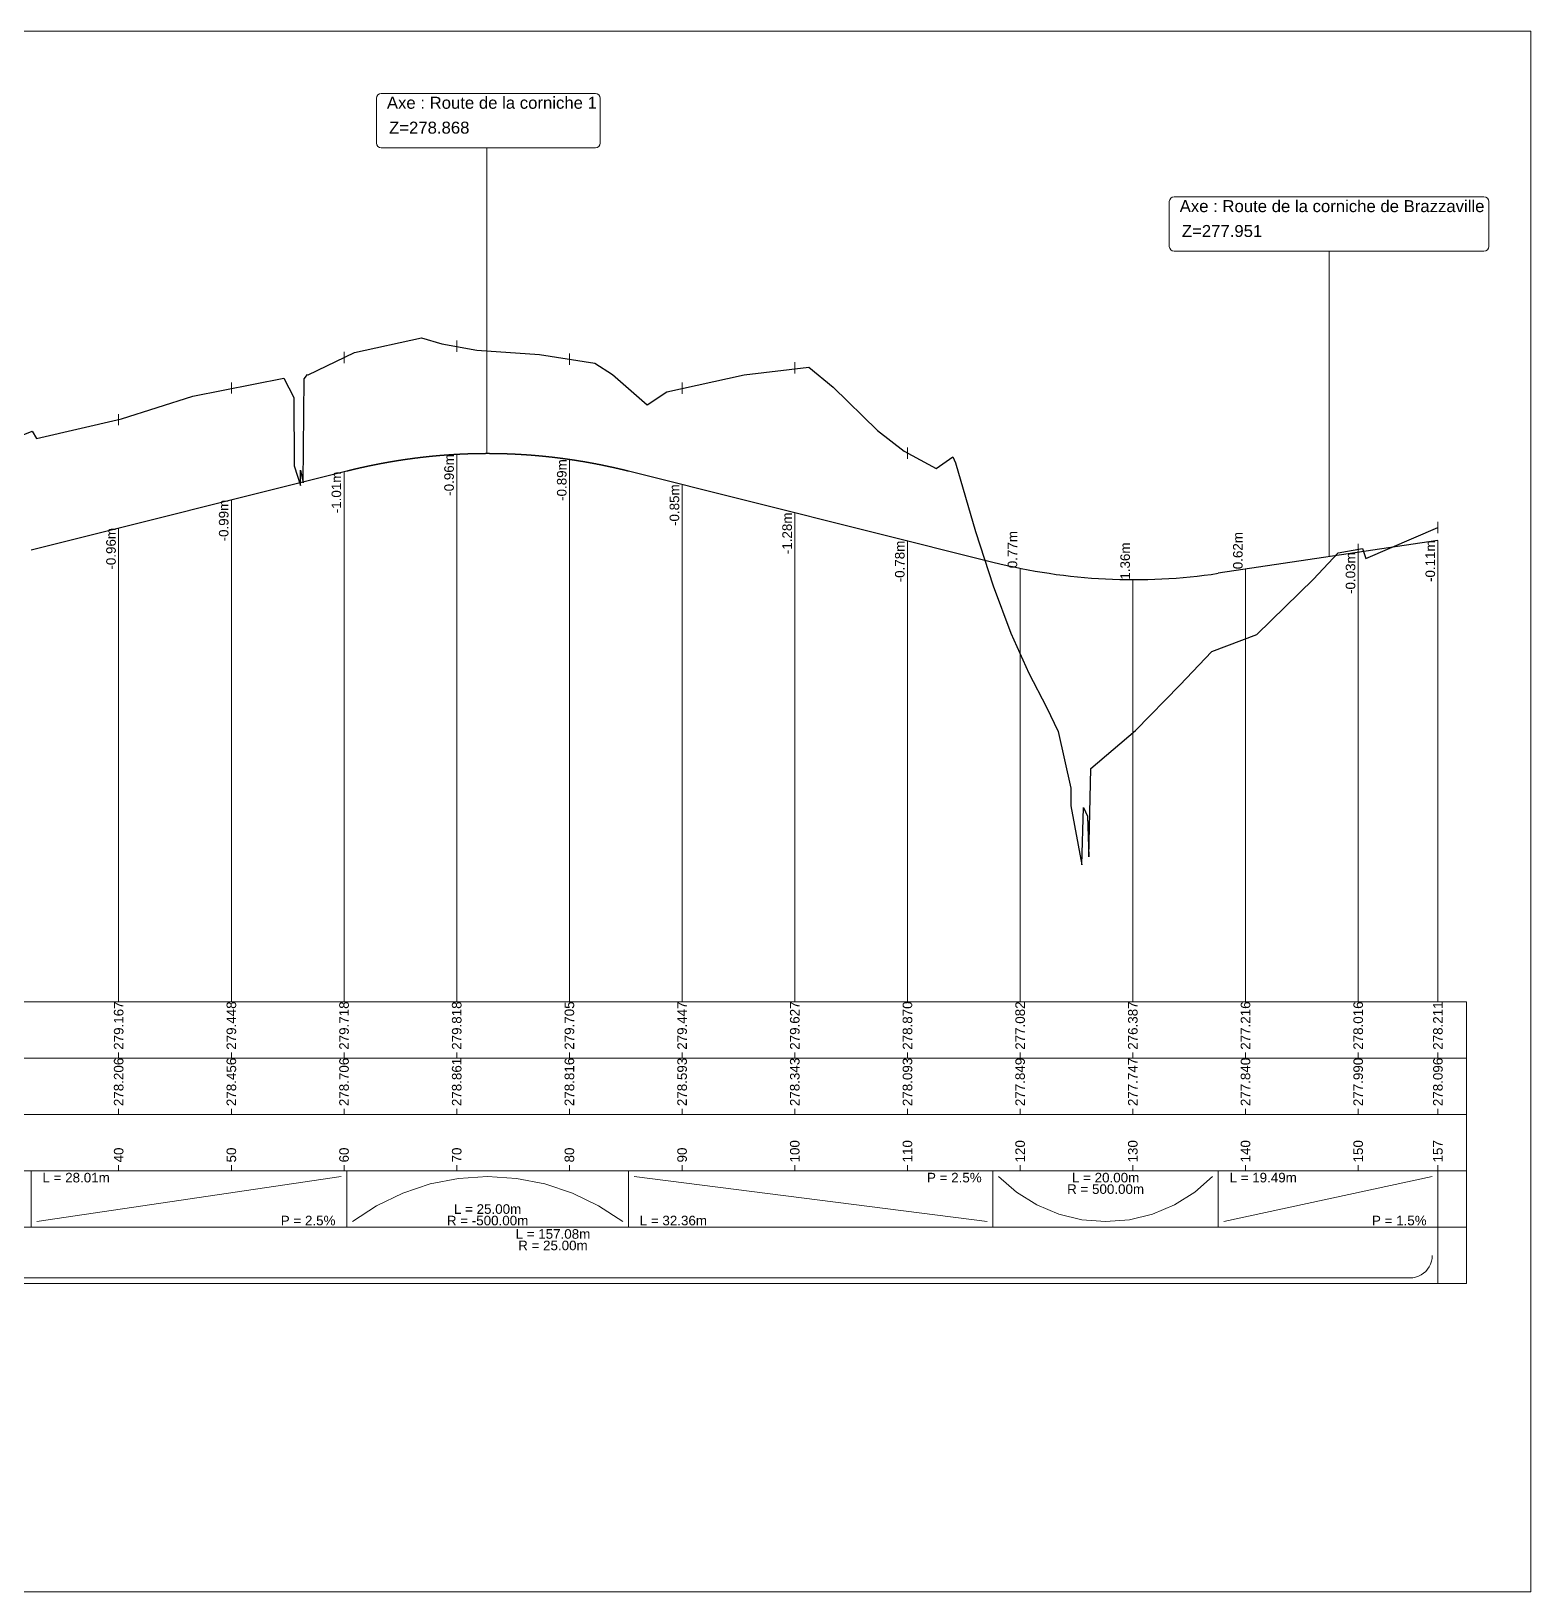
# Model space of a CAD drawing. Extents: x -67 to 3544, y -3197 to 656.
# Drawn here: x 2441.8 to 2574.9, y 16.6 to 155.1 of the extents above; entities that cross this region are included whole.
import ezdxf
from ezdxf.enums import TextEntityAlignment as Align

# ---------------------------------------------------------------- set-up
doc = ezdxf.new("R2010")
doc.units = 0
doc.layers.get('0').update_dxf_attribs({"lineweight": 0})
for name, color, linetype, lineweight in [('Route - Giratoire 1+ - PL - Cotation', 7, 'Continuous', 0), ('Route - Giratoire 1+ - PL - Habillage - Intersection d’axes', 7, 'Continuous', 0), ('Route - Giratoire 1+ - PL - Projet Linéaire', 7, 'Continuous', 0), ('Route - Giratoire 1+ - PL - Terrain', 3, 'Continuous', 0), ('Route - Route de la corniche de Brazzaville - PL - Habillage - Intersection d’axes', 7, 'Continuous', 0)]:
    doc.layers.add(name, color=color, linetype=linetype, lineweight=lineweight)
doc.styles.add('CoteTitre', font='arial.ttf', dxfattribs={"height": 0.0017})
doc.styles.add('CoteTitreA', font='arial.ttf', dxfattribs={"height": 0.0017})
doc.styles.add('CoteVert', font='arial.ttf', dxfattribs={"height": 0.0017})
doc.styles.add('CoteVertA', font='arial.ttf', dxfattribs={"height": 0.0017})
doc.styles.add('CoteVertB', font='arial.ttf', dxfattribs={"height": 0.0017})
doc.styles.add('Etiquette', font='arial.ttf', dxfattribs={"height": 0.5})

msp = doc.modelspace()

# ---------------------------------------------------------------- linework, layer by layer
msp.add_lwpolyline([(2374.87364, 155.0645), (2574.87364, 155.0645), (2574.87364, 16.5645), (2374.87364, 16.5645)], close=True)
at = {"flags": 128}
msp.add_lwpolyline([(2569.15457, 68.91728), (2569.15457, 43.91728)], dxfattribs=at)
at = {"layer": 'Route - Giratoire 1+ - PL - Cotation', "color": 7, "linetype": 'Continuous'}
for p, q in [((2479.55414, 126.60096), (2479.55414, 127.60096)), ((2469.55414, 125.59632), (2469.55414, 126.59632)), ((2489.55414, 125.46684), (2489.55414, 126.46684)), ((2509.55414, 124.68412), (2509.55414, 125.68412)), ((2459.55414, 122.90067), (2459.55414, 123.90067)), ((2499.55414, 122.88776), (2499.55414, 123.88776)), ((2449.55414, 120.08739), (2449.55414, 121.08739)), ((2519.55414, 117.11541), (2519.55414, 118.11541)), ((2479.55414, 68.91728), (2479.55414, 117.52671)), ((2489.55414, 68.91728), (2489.55414, 117.07468)), ((2469.55414, 68.91728), (2469.55414, 115.97931)), ((2499.55414, 68.91728), (2499.55414, 114.84924)), ((2459.55414, 68.91728), (2459.55414, 113.47931)), ((2509.55414, 68.91728), (2509.55414, 112.34924)), ((2449.55414, 68.91728), (2449.55414, 110.97931)), ((2566.63128, 110.52256), (2566.63128, 111.52256)), ((2519.55414, 68.91728), (2519.55414, 109.84924)), ((2559.55414, 68.91728), (2559.55414, 109.57275)), ((2566.63128, 68.91728), (2566.63128, 109.87641)), ((2529.55414, 68.91728), (2529.55414, 107.4074)), ((2549.55414, 68.91728), (2549.55414, 107.31484)), ((2539.55414, 68.91728), (2539.55414, 106.39021)), ((2569.15457, 68.91728), (2380.59271, 68.91728)), ((2569.15457, 63.91728), (2380.59271, 63.91728)), ((2569.15457, 58.91728), (2380.59271, 58.91728)), ((2449.55414, 54.41728), (2449.55414, 53.91728)), ((2459.55414, 54.41728), (2459.55414, 53.91728)), ((2469.55414, 54.41728), (2469.55414, 53.91728)), ((2479.55414, 54.41728), (2479.55414, 53.91728)), ((2489.55414, 54.41728), (2489.55414, 53.91728)), ((2499.55414, 54.41728), (2499.55414, 53.91728)), ((2509.55414, 54.41728), (2509.55414, 53.91728)), ((2519.55414, 54.41728), (2519.55414, 53.91728)), ((2529.55414, 54.41728), (2529.55414, 53.91728)), ((2539.55414, 54.41728), (2539.55414, 53.91728)), ((2549.55414, 54.41728), (2549.55414, 53.91728)), ((2559.55414, 54.41728), (2559.55414, 53.91728)), ((2566.63128, 54.41728), (2566.63128, 43.91728)), ((2569.15457, 53.91728), (2380.59271, 53.91728)), ((2441.79352, 53.91728), (2441.79352, 48.91728)), ((2442.29352, 49.41728), (2469.29401, 53.41728)), ((2469.79401, 53.91728), (2469.79401, 48.91728)), ((2474.76243, 51.94497), (2477.20266, 52.75838)), ((2477.20266, 52.75838), (2479.7271, 53.25187)), ((2479.7271, 53.25187), (2482.29401, 53.41728)), ((2482.29401, 53.41728), (2484.86091, 53.25187)), ((2484.86091, 53.25187), (2487.38536, 52.75838)), ((2487.38536, 52.75838), (2489.82559, 51.94497)), ((2494.79401, 53.91728), (2494.79401, 48.91728)), ((2526.64352, 49.41728), (2495.29401, 53.41728)), ((2527.14352, 53.91728), (2527.14352, 48.91728)), ((2527.64352, 53.41728), (2529.23668, 52.027)), ((2545.04561, 52.027), (2546.63877, 53.41728)), ((2547.13877, 53.91728), (2547.13877, 48.91728)), ((2547.63877, 49.41728), (2566.13128, 53.41728)), ((2472.44678, 50.82509), (2474.76243, 51.94497)), ((2489.82559, 51.94497), (2492.14124, 50.82509)), ((2529.23668, 52.027), (2531.03037, 50.90729)), ((2543.25192, 50.90729), (2545.04561, 52.027)), ((2470.29401, 49.41728), (2472.44678, 50.82509)), ((2492.14124, 50.82509), (2494.29401, 49.41728)), ((2531.03037, 50.90729), (2532.97908, 50.08658)), ((2532.97908, 50.08658), (2535.03338, 49.58567)), ((2539.24891, 49.58567), (2541.30321, 50.08658)), ((2541.30321, 50.08658), (2543.25192, 50.90729)), ((2569.15457, 48.91728), (2380.59271, 48.91728)), ((2535.03338, 49.58567), (2537.14114, 49.41728)), ((2537.14114, 49.41728), (2539.24891, 49.58567)), ((2566.06313, 45.89964), (2565.97904, 45.65191)), ((2566.11417, 46.15622), (2566.06313, 45.89964)), ((2566.13128, 46.41728), (2566.11417, 46.15622)), ((2412.05414, 44.41728), (2564.13128, 44.41728)), ((2564.39233, 44.43439), (2564.13128, 44.41728)), ((2564.64891, 44.48543), (2564.39233, 44.43439)), ((2564.89664, 44.56952), (2564.64891, 44.48543)), ((2565.13128, 44.68523), (2564.89664, 44.56952)), ((2565.3488, 44.83057), (2565.13128, 44.68523)), ((2565.54549, 45.00306), (2565.3488, 44.83057)), ((2565.71798, 45.19976), (2565.54549, 45.00306)), ((2565.86333, 45.41728), (2565.71798, 45.19976)), ((2565.97904, 45.65191), (2565.86333, 45.41728)), ((2569.15457, 43.91728), (2380.59271, 43.91728))]:
    msp.add_line(p, q, dxfattribs=at)
at = {"layer": 'Route - Giratoire 1+ - PL - Cotation', "color": 114, "linetype": 'Continuous'}
for p, q in [((2449.55414, 64.41728), (2449.55414, 63.91728)), ((2459.55414, 64.41728), (2459.55414, 63.91728)), ((2469.55414, 64.41728), (2469.55414, 63.91728)), ((2479.55414, 64.41728), (2479.55414, 63.91728)), ((2489.55414, 64.41728), (2489.55414, 63.91728)), ((2499.55414, 64.41728), (2499.55414, 63.91728)), ((2509.55414, 64.41728), (2509.55414, 63.91728)), ((2519.55414, 64.41728), (2519.55414, 63.91728)), ((2529.55414, 64.41728), (2529.55414, 63.91728)), ((2539.55414, 64.41728), (2539.55414, 63.91728)), ((2549.55414, 64.41728), (2549.55414, 63.91728)), ((2559.55414, 64.41728), (2559.55414, 63.91728)), ((2566.63128, 64.41728), (2566.63128, 63.91728))]:
    msp.add_line(p, q, dxfattribs=at)
at = {"layer": 'Route - Giratoire 1+ - PL - Cotation', "linetype": 'Continuous'}
for p, q in [((2449.55414, 59.41728), (2449.55414, 58.91728)), ((2459.55414, 59.41728), (2459.55414, 58.91728)), ((2469.55414, 59.41728), (2469.55414, 58.91728)), ((2479.55414, 59.41728), (2479.55414, 58.91728)), ((2489.55414, 59.41728), (2489.55414, 58.91728)), ((2499.55414, 59.41728), (2499.55414, 58.91728)), ((2509.55414, 59.41728), (2509.55414, 58.91728)), ((2519.55414, 59.41728), (2519.55414, 58.91728)), ((2529.55414, 59.41728), (2529.55414, 58.91728)), ((2539.55414, 59.41728), (2539.55414, 58.91728)), ((2549.55414, 59.41728), (2549.55414, 58.91728)), ((2559.55414, 59.41728), (2559.55414, 58.91728)), ((2566.63128, 59.41728), (2566.63128, 58.91728))]:
    msp.add_line(p, q, dxfattribs=at)
at = {"layer": 'Route - Giratoire 1+ - PL - Habillage - Intersection d’axes', "linetype": 'Continuous', "lineweight": 0}
for points in [[(2482.22953, 117.60174), (2482.22953, 144.71567)], [(2556.97049, 108.42864), (2556.97049, 135.54254)]]:
    msp.add_lwpolyline(points, dxfattribs=at)
at = {"layer": 'Route - Giratoire 1+ - PL - Projet Linéaire', "color": 1, "linetype": 'Continuous', "lineweight": 30}
msp.add_line((2566.63128, 109.87641), (2547.13877, 106.95254), dxfattribs=at)
at = {"layer": 'Route - Giratoire 1+ - PL - Projet Linéaire', "color": 1, "linetype": 'Continuous', "lineweight": 30, "flags": 128}
msp.add_lwpolyline([(2441.79352, 109.03916), (2469.79401, 116.03928), (2469.81145, 116.04364), (2469.8289, 116.04799), (2469.84635, 116.05234), (2469.86379, 116.05668), (2469.88124, 116.06101), (2469.89868, 116.06534), (2469.91613, 116.06966), (2469.93358, 116.07398), (2469.95102, 116.07828), (2469.96847, 116.08259), (2469.98591, 116.08689), (2470.00336, 116.09118), (2470.02081, 116.09546), (2470.03825, 116.09974), (2470.0557, 116.10402), (2470.07314, 116.10828), (2470.09059, 116.11254), (2470.10803, 116.1168), (2470.12548, 116.12105), (2470.14293, 116.12529), (2470.16037, 116.12953), (2470.17782, 116.13376), (2470.19526, 116.13798), (2470.21271, 116.1422), (2470.23015, 116.14641), (2470.2476, 116.15062), (2470.26504, 116.15482), (2470.28249, 116.15901), (2470.29993, 116.1632), (2470.31738, 116.16738), (2470.33482, 116.17156), (2470.35227, 116.17573), (2470.36972, 116.17989), (2470.38716, 116.18405), (2470.40461, 116.1882), (2470.42205, 116.19234), (2470.4395, 116.19648), (2470.45694, 116.20062), (2470.47439, 116.20474), (2470.49183, 116.20886), (2470.50928, 116.21298), (2470.52672, 116.21709), (2470.54417, 116.22119), (2470.56161, 116.22529), (2470.57906, 116.22938), (2470.5965, 116.23346), (2470.61395, 116.23754), (2470.63139, 116.24161), (2470.64883, 116.24568), (2470.66628, 116.24974), (2470.68372, 116.25379), (2470.70117, 116.25784), (2470.71861, 116.26188), (2470.73606, 116.26592), (2470.7535, 116.26995), (2470.77095, 116.27397), (2470.78839, 116.27799), (2470.80584, 116.282), (2470.82328, 116.286), (2470.84073, 116.29), (2470.85817, 116.29399), (2470.87561, 116.29798), (2470.89306, 116.30196), (2470.9105, 116.30594), (2470.92795, 116.3099), (2470.94539, 116.31387), (2470.96284, 116.31782), (2470.98028, 116.32177), (2470.99772, 116.32572), (2471.01517, 116.32966), (2471.03261, 116.33359), (2471.05006, 116.33751), (2471.0675, 116.34143), (2471.08494, 116.34535), (2471.10239, 116.34925), (2471.11983, 116.35316), (2471.13728, 116.35705), (2471.15472, 116.36094), (2471.17216, 116.36482), (2471.18961, 116.3687), (2471.20705, 116.37257), (2471.2245, 116.37644), (2471.24194, 116.3803), (2471.25938, 116.38415), (2471.27683, 116.388), (2471.29427, 116.39184), (2471.31171, 116.39567), (2471.32916, 116.3995), (2471.3466, 116.40332), (2471.36405, 116.40714), (2471.38149, 116.41095), (2471.39893, 116.41475), (2471.41638, 116.41855), (2471.43382, 116.42234), (2471.45126, 116.42613), (2471.46871, 116.42991), (2471.48615, 116.43368), (2471.50359, 116.43745), (2471.52104, 116.44121), (2471.53848, 116.44496), (2471.55592, 116.44871), (2471.57337, 116.45246), (2471.59081, 116.45619), (2471.60825, 116.45993), (2471.6257, 116.46365), (2471.64314, 116.46737), (2471.66058, 116.47108), (2471.67803, 116.47479), (2471.69547, 116.47849), (2471.71291, 116.48218), (2471.73036, 116.48587), (2471.7478, 116.48955), (2471.76524, 116.49323), (2471.78269, 116.4969), (2471.80013, 116.50056), (2471.81757, 116.50422), (2471.83501, 116.50787), (2471.85246, 116.51152), (2471.8699, 116.51516), (2471.88734, 116.51879), (2471.90479, 116.52242), (2471.92223, 116.52604), (2471.93967, 116.52966), (2471.95711, 116.53326), (2471.97456, 116.53687), (2471.992, 116.54046), (2472.00944, 116.54405), (2472.02688, 116.54764), (2472.04433, 116.55122), (2472.06177, 116.55479), (2472.07921, 116.55836), (2472.09665, 116.56192), (2472.1141, 116.56547), (2472.13154, 116.56902), (2472.14898, 116.57256), (2472.16642, 116.5761), (2472.18387, 116.57963), (2472.20131, 116.58315), (2472.21875, 116.58667), (2472.23619, 116.59018), (2472.25364, 116.59369), (2472.27108, 116.59719), (2472.28852, 116.60068), (2472.30596, 116.60417), (2472.32341, 116.60765), (2472.34085, 116.61112), (2472.35829, 116.61459), (2472.37573, 116.61806), (2472.39317, 116.62151), (2472.41062, 116.62496), (2472.42806, 116.62841), (2472.4455, 116.63185), (2472.46294, 116.63528), (2472.48038, 116.63871), (2472.49783, 116.64213), (2472.51527, 116.64554), (2472.53271, 116.64895), (2472.55015, 116.65235), (2472.56759, 116.65575), (2472.58504, 116.65914), (2472.60248, 116.66252), (2472.61992, 116.6659), (2472.63736, 116.66927), (2472.6548, 116.67264), (2472.67225, 116.67599), (2472.68969, 116.67935), (2472.70713, 116.6827), (2472.72457, 116.68604), (2472.74201, 116.68937), (2472.75945, 116.6927), (2472.7769, 116.69602), (2472.79434, 116.69934), (2472.81178, 116.70265), (2472.82922, 116.70596), (2472.84666, 116.70925), (2472.8641, 116.71255), (2472.88154, 116.71583), (2472.89899, 116.71911), (2472.91643, 116.72239), (2472.93387, 116.72566), (2472.95131, 116.72892), (2472.96875, 116.73217), (2472.98619, 116.73542), (2473.00363, 116.73867), (2473.02108, 116.7419), (2473.03852, 116.74514), (2473.05596, 116.74836), (2473.0734, 116.75158), (2473.09084, 116.75479), (2473.10828, 116.758), (2473.12572, 116.7612), (2473.14316, 116.7644), (2473.1606, 116.76759), (2473.17805, 116.77077), (2473.19549, 116.77395), (2473.21293, 116.77712), (2473.23037, 116.78028), (2473.24781, 116.78344), (2473.26525, 116.78659), (2473.28269, 116.78974), (2473.30013, 116.79288), (2473.31757, 116.79601), (2473.33501, 116.79914), (2473.35246, 116.80226), (2473.3699, 116.80538), (2473.38734, 116.80849), (2473.40478, 116.81159), (2473.42222, 116.81469), (2473.43966, 116.81778), (2473.4571, 116.82087), (2473.47454, 116.82395), (2473.49198, 116.82702), (2473.50942, 116.83009), (2473.52686, 116.83315), (2473.5443, 116.8362), (2473.56174, 116.83925), (2473.57919, 116.8423), (2473.59663, 116.84533), (2473.61407, 116.84836), (2473.63151, 116.85139), (2473.64895, 116.85441), (2473.66639, 116.85742), (2473.68383, 116.86043), (2473.70127, 116.86343), (2473.71871, 116.86642), (2473.73615, 116.86941), (2473.75359, 116.87239), (2473.77103, 116.87537), (2473.78847, 116.87834), (2473.80591, 116.8813), (2473.82335, 116.88426), (2473.84079, 116.88721), (2473.85823, 116.89016), (2473.87567, 116.89309), (2473.89311, 116.89603), (2473.91055, 116.89896), (2473.92799, 116.90188), (2473.94543, 116.90479), (2473.96287, 116.9077), (2473.98031, 116.9106), (2473.99775, 116.9135), (2474.01519, 116.91639), (2474.03263, 116.91928), (2474.05007, 116.92215), (2474.06751, 116.92503), (2474.08495, 116.92789), (2474.10239, 116.93075), (2474.11983, 116.93361), (2474.13727, 116.93645), (2474.15471, 116.9393), (2474.17215, 116.94213), (2474.18959, 116.94496), (2474.20703, 116.94779), (2474.22447, 116.9506), (2474.24191, 116.95342), (2474.25935, 116.95622), (2474.27679, 116.95902), (2474.29423, 116.96181), (2474.31167, 116.9646), (2474.32911, 116.96738), (2474.34655, 116.97016), (2474.36399, 116.97293), (2474.38143, 116.97569), (2474.39887, 116.97845), (2474.41631, 116.9812), (2474.43375, 116.98394), (2474.45119, 116.98668), (2474.46863, 116.98941), (2474.48607, 116.99214), (2474.50351, 116.99486), (2474.52095, 116.99757), (2474.53839, 117.00028), (2474.55583, 117.00298), (2474.57327, 117.00568), (2474.5907, 117.00837), (2474.60814, 117.01105), (2474.62558, 117.01373), (2474.64302, 117.0164), (2474.66046, 117.01907), (2474.6779, 117.02173), (2474.69534, 117.02438), (2474.71278, 117.02703), (2474.73022, 117.02967), (2474.74766, 117.0323), (2474.7651, 117.03493), (2474.78254, 117.03756), (2474.79998, 117.04017), (2474.81742, 117.04278), (2474.83485, 117.04539), (2474.85229, 117.04799), (2474.86973, 117.05058), (2474.88717, 117.05317), (2474.90461, 117.05575), (2474.92205, 117.05832), (2474.93949, 117.06089), (2474.95693, 117.06345), (2474.97437, 117.06601), (2474.99181, 117.06856), (2475.00925, 117.0711), (2475.02668, 117.07364), (2475.04412, 117.07617), (2475.06156, 117.0787), (2475.079, 117.08121), (2475.09644, 117.08373), (2475.11388, 117.08624), (2475.13132, 117.08874), (2475.14876, 117.09123), (2475.1662, 117.09372), (2475.18363, 117.0962), (2475.20107, 117.09868), (2475.21851, 117.10115), (2475.23595, 117.10362), (2475.25339, 117.10608), (2475.27083, 117.10853), (2475.28827, 117.11097), (2475.30571, 117.11341), (2475.32314, 117.11585), (2475.34058, 117.11828), (2475.35802, 117.1207), (2475.37546, 117.12312), (2475.3929, 117.12552), (2475.41034, 117.12793), (2475.42778, 117.13033), (2475.44521, 117.13272), (2475.46265, 117.1351), (2475.48009, 117.13748), (2475.49753, 117.13986), (2475.51497, 117.14222), (2475.53241, 117.14459), (2475.54985, 117.14694), (2475.56728, 117.14929), (2475.58472, 117.15163), (2475.60216, 117.15397), (2475.6196, 117.1563), (2475.63704, 117.15863), (2475.65448, 117.16094), (2475.67191, 117.16326), (2475.68935, 117.16556), (2475.70679, 117.16786), (2475.72423, 117.17016), (2475.74167, 117.17245), (2475.75911, 117.17473), (2475.77654, 117.17701), (2475.79398, 117.17928), (2475.81142, 117.18154), (2475.82886, 117.1838), (2475.8463, 117.18605), (2475.86374, 117.18829), (2475.88117, 117.19053), (2475.89861, 117.19277), (2475.91605, 117.19499), (2475.93349, 117.19722), (2475.95093, 117.19943), (2475.96836, 117.20164), (2475.9858, 117.20384), (2476.00324, 117.20604), (2476.02068, 117.20823), (2476.03812, 117.21042), (2476.05555, 117.21259), (2476.07299, 117.21477), (2476.09043, 117.21693), (2476.10787, 117.2191), (2476.12531, 117.22125), (2476.14274, 117.2234), (2476.16018, 117.22554), (2476.17762, 117.22768), (2476.19506, 117.22981), (2476.2125, 117.23193), (2476.22993, 117.23405), (2476.24737, 117.23616), (2476.26481, 117.23827), (2476.28225, 117.24036), (2476.29968, 117.24246), (2476.31712, 117.24455), (2476.33456, 117.24663), (2476.352, 117.2487), (2476.36944, 117.25077), (2476.38687, 117.25284), (2476.40431, 117.25489), (2476.42175, 117.25694), (2476.43919, 117.25899), (2476.45662, 117.26103), (2476.47406, 117.26306), (2476.4915, 117.26509), (2476.50894, 117.26711), (2476.52637, 117.26912), (2476.54381, 117.27113), (2476.56125, 117.27313), (2476.57869, 117.27513), (2476.59613, 117.27712), (2476.61356, 117.2791), (2476.631, 117.28108), (2476.64844, 117.28305), (2476.66588, 117.28502), (2476.68331, 117.28698), (2476.70075, 117.28893), (2476.71819, 117.29088), (2476.73563, 117.29282), (2476.75306, 117.29476), (2476.7705, 117.29669), (2476.78794, 117.29861), (2476.80537, 117.30053), (2476.82281, 117.30244), (2476.84025, 117.30434), (2476.85769, 117.30624), (2476.87512, 117.30813), (2476.89256, 117.31002), (2476.91, 117.3119), (2476.92744, 117.31378), (2476.94487, 117.31565), (2476.96231, 117.31751), (2476.97975, 117.31936), (2476.99719, 117.32122), (2477.01462, 117.32306), (2477.03206, 117.3249), (2477.0495, 117.32673), (2477.06693, 117.32855), (2477.08437, 117.33037), (2477.10181, 117.33219), (2477.11925, 117.334), (2477.13668, 117.3358), (2477.15412, 117.33759), (2477.17156, 117.33938), (2477.18899, 117.34117), (2477.20643, 117.34294), (2477.22387, 117.34471), (2477.24131, 117.34648), (2477.25874, 117.34824), (2477.27618, 117.34999), (2477.29362, 117.35174), (2477.31105, 117.35348), (2477.32849, 117.35521), (2477.34593, 117.35694), (2477.36336, 117.35867), (2477.3808, 117.36038), (2477.39824, 117.36209), (2477.41568, 117.3638), (2477.43311, 117.36549), (2477.45055, 117.36719), (2477.46799, 117.36887), (2477.48542, 117.37055), (2477.50286, 117.37223), (2477.5203, 117.3739), (2477.53773, 117.37556), (2477.55517, 117.37721), (2477.57261, 117.37886), (2477.59004, 117.38051), (2477.60748, 117.38214), (2477.62492, 117.38377), (2477.64235, 117.3854), (2477.65979, 117.38702), (2477.67723, 117.38863), (2477.69466, 117.39024), (2477.7121, 117.39184), (2477.72954, 117.39343), (2477.74698, 117.39502), (2477.76441, 117.39661), (2477.78185, 117.39818), (2477.79929, 117.39975), (2477.81672, 117.40132), (2477.83416, 117.40288), (2477.8516, 117.40443), (2477.86903, 117.40597), (2477.88647, 117.40751), (2477.90391, 117.40905), (2477.92134, 117.41058), (2477.93878, 117.4121), (2477.95622, 117.41361), (2477.97365, 117.41512), (2477.99109, 117.41663), (2478.00852, 117.41812), (2478.02596, 117.41962), (2478.0434, 117.4211), (2478.06083, 117.42258), (2478.07827, 117.42405), (2478.09571, 117.42552), (2478.11314, 117.42698), (2478.13058, 117.42844), (2478.14802, 117.42989), (2478.16545, 117.43133), (2478.18289, 117.43276), (2478.20033, 117.4342), (2478.21776, 117.43562), (2478.2352, 117.43704), (2478.25264, 117.43845), (2478.27007, 117.43986), (2478.28751, 117.44126), (2478.30494, 117.44265), (2478.32238, 117.44404), (2478.33982, 117.44542), (2478.35725, 117.4468), (2478.37469, 117.44817), (2478.39213, 117.44953), (2478.40956, 117.45089), (2478.427, 117.45224), (2478.44444, 117.45359), (2478.46187, 117.45493), (2478.47931, 117.45626), (2478.49674, 117.45759), (2478.51418, 117.45891), (2478.53162, 117.46022), (2478.54905, 117.46153), (2478.56649, 117.46283), (2478.58393, 117.46413), (2478.60136, 117.46542), (2478.6188, 117.46671), (2478.63623, 117.46798), (2478.65367, 117.46926), (2478.67111, 117.47052), (2478.68854, 117.47178), (2478.70598, 117.47304), (2478.72342, 117.47429), (2478.74085, 117.47553), (2478.75829, 117.47676), (2478.77572, 117.47799), (2478.79316, 117.47922), (2478.8106, 117.48044), (2478.82803, 117.48165), (2478.84547, 117.48285), (2478.8629, 117.48405), (2478.88034, 117.48525), (2478.89778, 117.48643), (2478.91521, 117.48762), (2478.93265, 117.48879), (2478.95009, 117.48996), (2478.96752, 117.49112), (2478.98496, 117.49228), (2479.00239, 117.49343), (2479.01983, 117.49458), (2479.03727, 117.49571), (2479.0547, 117.49685), (2479.07214, 117.49797), (2479.08957, 117.49909), (2479.10701, 117.50021), (2479.12445, 117.50132), (2479.14188, 117.50242), (2479.15932, 117.50352), (2479.17675, 117.50461), (2479.19419, 117.50569), (2479.21163, 117.50677), (2479.22906, 117.50784), (2479.2465, 117.5089), (2479.26393, 117.50996), (2479.28137, 117.51102), (2479.29881, 117.51207), (2479.31624, 117.51311), (2479.33368, 117.51414), (2479.35111, 117.51517), (2479.36855, 117.5162), (2479.38598, 117.51721), (2479.40342, 117.51822), (2479.42086, 117.51923), (2479.43829, 117.52023), (2479.45573, 117.52122), (2479.47316, 117.52221), (2479.4906, 117.52319), (2479.50804, 117.52416), (2479.52547, 117.52513), (2479.54291, 117.52609), (2479.56034, 117.52705), (2479.57778, 117.528), (2479.59521, 117.52894), (2479.61265, 117.52988), (2479.63009, 117.53081), (2479.64752, 117.53174), (2479.66496, 117.53266), (2479.68239, 117.53357), (2479.69983, 117.53448), (2479.71726, 117.53538), (2479.7347, 117.53628), (2479.75214, 117.53717), (2479.76957, 117.53805), (2479.78701, 117.53893), (2479.80444, 117.5398), (2479.82188, 117.54066), (2479.83931, 117.54152), (2479.85675, 117.54238), (2479.87419, 117.54322), (2479.89162, 117.54406), (2479.90906, 117.5449), (2479.92649, 117.54573), (2479.94393, 117.54655), (2479.96136, 117.54737), (2479.9788, 117.54818), (2479.99624, 117.54898), (2480.01367, 117.54978), (2480.03111, 117.55057), (2480.04854, 117.55136), (2480.06598, 117.55214), (2480.08341, 117.55291), (2480.10085, 117.55368), (2480.11829, 117.55444), (2480.13572, 117.5552), (2480.15316, 117.55595), (2480.17059, 117.55669), (2480.18803, 117.55743), (2480.20546, 117.55816), (2480.2229, 117.55888), (2480.24033, 117.5596), (2480.25777, 117.56031), (2480.27521, 117.56102), (2480.29264, 117.56172), (2480.31008, 117.56242), (2480.32751, 117.56311), (2480.34495, 117.56379), (2480.36238, 117.56447), (2480.37982, 117.56514), (2480.39725, 117.5658), (2480.41469, 117.56646), (2480.43213, 117.56711), (2480.44956, 117.56776), (2480.467, 117.5684), (2480.48443, 117.56903), (2480.50187, 117.56966), (2480.5193, 117.57028), (2480.53674, 117.5709), (2480.55417, 117.57151), (2480.57161, 117.57211), (2480.58905, 117.57271), (2480.60648, 117.5733), (2480.62392, 117.57389), (2480.64135, 117.57447), (2480.65879, 117.57504), (2480.67622, 117.57561), (2480.69366, 117.57617), (2480.71109, 117.57672), (2480.72853, 117.57727), (2480.74596, 117.57781), (2480.7634, 117.57835), (2480.78084, 117.57888), (2480.79827, 117.57941), (2480.81571, 117.57992), (2480.83314, 117.58044), (2480.85058, 117.58094), (2480.86801, 117.58144), (2480.88545, 117.58194), (2480.90288, 117.58243), (2480.92032, 117.58291), (2480.93775, 117.58338), (2480.95519, 117.58385), (2480.97263, 117.58432), (2480.99006, 117.58478), (2481.0075, 117.58523), (2481.02493, 117.58567), (2481.04237, 117.58611), (2481.0598, 117.58654), (2481.07724, 117.58697), (2481.09467, 117.58739), (2481.11211, 117.58781), (2481.12954, 117.58822), (2481.14698, 117.58862), (2481.16441, 117.58902), (2481.18185, 117.58941), (2481.19929, 117.58979), (2481.21672, 117.59017), (2481.23416, 117.59055), (2481.25159, 117.59091), (2481.26903, 117.59127), (2481.28646, 117.59163), (2481.3039, 117.59197), (2481.32133, 117.59232), (2481.33877, 117.59265), (2481.3562, 117.59298), (2481.37364, 117.59331), (2481.39107, 117.59362), (2481.40851, 117.59394), (2481.42594, 117.59424), (2481.44338, 117.59454), (2481.46082, 117.59484), (2481.47825, 117.59512), (2481.49569, 117.5954), (2481.51312, 117.59568), (2481.53056, 117.59595), (2481.54799, 117.59621), (2481.56543, 117.59647), (2481.58286, 117.59672), (2481.6003, 117.59697), (2481.61773, 117.5972), (2481.63517, 117.59744), (2481.6526, 117.59766), (2481.67004, 117.59788), (2481.68747, 117.5981), (2481.70491, 117.59831), (2481.72235, 117.59851), (2481.73978, 117.59871), (2481.75722, 117.5989), (2481.77465, 117.59908), (2481.79209, 117.59926), (2481.80952, 117.59943), (2481.82696, 117.5996), (2481.84439, 117.59976), (2481.86183, 117.59991), (2481.87926, 117.60006), (2481.8967, 117.6002), (2481.91413, 117.60033), (2481.93157, 117.60046), (2481.949, 117.60059), (2481.96644, 117.6007), (2481.98387, 117.60082), (2482.00131, 117.60092), (2482.01875, 117.60102), (2482.03618, 117.60111), (2482.05362, 117.6012), (2482.07105, 117.60128), (2482.08849, 117.60136), (2482.10592, 117.60142), (2482.12336, 117.60149), (2482.14079, 117.60154), (2482.15823, 117.60159), (2482.17566, 117.60164), (2482.1931, 117.60168), (2482.21053, 117.60171), (2482.22797, 117.60173), (2482.2454, 117.60175), (2482.26284, 117.60177), (2482.28027, 117.60178), (2482.29771, 117.60178), (2482.31515, 117.60177), (2482.33258, 117.60176), (2482.35002, 117.60175), (2482.36745, 117.60172), (2482.38489, 117.6017), (2482.40232, 117.60166), (2482.41976, 117.60162), (2482.43719, 117.60157), (2482.45463, 117.60152), (2482.47206, 117.60146), (2482.4895, 117.6014), (2482.50693, 117.60132), (2482.52437, 117.60125), (2482.5418, 117.60116), (2482.55924, 117.60107), (2482.57667, 117.60098), (2482.59411, 117.60088), (2482.61154, 117.60077), (2482.62898, 117.60066), (2482.64642, 117.60054), (2482.66385, 117.60041), (2482.68129, 117.60028), (2482.69872, 117.60014), (2482.71616, 117.6), (2482.73359, 117.59985), (2482.75103, 117.59969), (2482.76846, 117.59953), (2482.7859, 117.59936), (2482.80333, 117.59918), (2482.82077, 117.599), (2482.8382, 117.59882), (2482.85564, 117.59862), (2482.87307, 117.59842), (2482.89051, 117.59822), (2482.90795, 117.59801), (2482.92538, 117.59779), (2482.94282, 117.59757), (2482.96025, 117.59734), (2482.97769, 117.5971), (2482.99512, 117.59686), (2483.01256, 117.59661), (2483.02999, 117.59636), (2483.04743, 117.5961), (2483.06486, 117.59584), (2483.0823, 117.59556), (2483.09973, 117.59529), (2483.11717, 117.595), (2483.1346, 117.59471), (2483.15204, 117.59442), (2483.16947, 117.59411), (2483.18691, 117.59381), (2483.20435, 117.59349), (2483.22178, 117.59317), (2483.23922, 117.59284), (2483.25665, 117.59251), (2483.27409, 117.59217), (2483.29152, 117.59183), (2483.30896, 117.59148), (2483.32639, 117.59112), (2483.34383, 117.59076), (2483.36126, 117.59039), (2483.3787, 117.59001), (2483.39613, 117.58963), (2483.41357, 117.58924), (2483.43101, 117.58885), (2483.44844, 117.58845), (2483.46588, 117.58805), (2483.48331, 117.58763), (2483.50075, 117.58722), (2483.51818, 117.58679), (2483.53562, 117.58636), (2483.55305, 117.58593), (2483.57049, 117.58548), (2483.58792, 117.58504), (2483.60536, 117.58458), (2483.62279, 117.58412), (2483.64023, 117.58366), (2483.65767, 117.58318), (2483.6751, 117.5827), (2483.69254, 117.58222), (2483.70997, 117.58173), (2483.72741, 117.58123), (2483.74484, 117.58073), (2483.76228, 117.58022), (2483.77971, 117.57971), (2483.79715, 117.57918), (2483.81458, 117.57866), (2483.83202, 117.57812), (2483.84946, 117.57758), (2483.86689, 117.57704), (2483.88433, 117.57649), (2483.90176, 117.57593), (2483.9192, 117.57537), (2483.93663, 117.5748), (2483.95407, 117.57422), (2483.9715, 117.57364), (2483.98894, 117.57305), (2484.00637, 117.57246), (2484.02381, 117.57186), (2484.04125, 117.57125), (2484.05868, 117.57064), (2484.07612, 117.57002), (2484.09355, 117.56939), (2484.11099, 117.56876), (2484.12842, 117.56813), (2484.14586, 117.56748), (2484.16329, 117.56684), (2484.18073, 117.56618), (2484.19817, 117.56552), (2484.2156, 117.56485), (2484.23304, 117.56418), (2484.25047, 117.5635), (2484.26791, 117.56282), (2484.28534, 117.56212), (2484.30278, 117.56143), (2484.32021, 117.56072), (2484.33765, 117.56001), (2484.35509, 117.5593), (2484.37252, 117.55858), (2484.38996, 117.55785), (2484.40739, 117.55711), (2484.42483, 117.55637), (2484.44226, 117.55563), (2484.4597, 117.55488), (2484.47713, 117.55412), (2484.49457, 117.55335), (2484.51201, 117.55258), (2484.52944, 117.55181), (2484.54688, 117.55102), (2484.56431, 117.55023), (2484.58175, 117.54944), (2484.59918, 117.54864), (2484.61662, 117.54783), (2484.63406, 117.54702), (2484.65149, 117.5462), (2484.66893, 117.54537), (2484.68636, 117.54454), (2484.7038, 117.54371), (2484.72123, 117.54286), (2484.73867, 117.54201), (2484.7561, 117.54116), (2484.77354, 117.5403), (2484.79098, 117.53943), (2484.80841, 117.53856), (2484.82585, 117.53768), (2484.84328, 117.53679), (2484.86072, 117.5359), (2484.87815, 117.535), (2484.89559, 117.5341), (2484.91303, 117.53318), (2484.93046, 117.53227), (2484.9479, 117.53135), (2484.96533, 117.53042), (2484.98277, 117.52948), (2485.00021, 117.52854), (2485.01764, 117.5276), (2485.03508, 117.52664), (2485.05251, 117.52568), (2485.06995, 117.52472), (2485.08738, 117.52375), (2485.10482, 117.52277), (2485.12226, 117.52179), (2485.13969, 117.5208), (2485.15713, 117.5198), (2485.17456, 117.5188), (2485.192, 117.5178), (2485.20944, 117.51678), (2485.22687, 117.51576), (2485.24431, 117.51474), (2485.26174, 117.5137), (2485.27918, 117.51267), (2485.29661, 117.51162), (2485.31405, 117.51057), (2485.33149, 117.50952), (2485.34892, 117.50845), (2485.36636, 117.50739), (2485.38379, 117.50631), (2485.40123, 117.50523), (2485.41867, 117.50414), (2485.4361, 117.50305), (2485.45354, 117.50195), (2485.47097, 117.50085), (2485.48841, 117.49974), (2485.50585, 117.49862), (2485.52328, 117.4975), (2485.54072, 117.49637), (2485.55815, 117.49523), (2485.57559, 117.49409), (2485.59303, 117.49294), (2485.61046, 117.49179), (2485.6279, 117.49063), (2485.64533, 117.48946), (2485.66277, 117.48829), (2485.68021, 117.48711), (2485.69764, 117.48593), (2485.71508, 117.48474), (2485.73252, 117.48354), (2485.74995, 117.48234), (2485.76739, 117.48113), (2485.78482, 117.47992), (2485.80226, 117.4787), (2485.8197, 117.47747), (2485.83713, 117.47624), (2485.85457, 117.475), (2485.872, 117.47376), (2485.88944, 117.47251), (2485.90688, 117.47125), (2485.92431, 117.46999), (2485.94175, 117.46872), (2485.95919, 117.46744), (2485.97662, 117.46616), (2485.99406, 117.46487), (2486.01149, 117.46358), (2486.02893, 117.46228), (2486.04637, 117.46098), (2486.0638, 117.45966), (2486.08124, 117.45835), (2486.09868, 117.45702), (2486.11611, 117.45569), (2486.13355, 117.45436), (2486.15098, 117.45302), (2486.16842, 117.45167), (2486.18586, 117.45031), (2486.20329, 117.44895), (2486.22073, 117.44759), (2486.23817, 117.44621), (2486.2556, 117.44484), (2486.27304, 117.44345), (2486.29048, 117.44206), (2486.30791, 117.44066), (2486.32535, 117.43926), (2486.34278, 117.43785), (2486.36022, 117.43644), (2486.37766, 117.43502), (2486.39509, 117.43359), (2486.41253, 117.43216), (2486.42997, 117.43072), (2486.4474, 117.42927), (2486.46484, 117.42782), (2486.48228, 117.42636), (2486.49971, 117.4249), (2486.51715, 117.42343), (2486.53459, 117.42195), (2486.55202, 117.42047), (2486.56946, 117.41898), (2486.5869, 117.41749), (2486.60433, 117.41599), (2486.62177, 117.41448), (2486.63921, 117.41297), (2486.65664, 117.41145), (2486.67408, 117.40993), (2486.69151, 117.4084), (2486.70895, 117.40686), (2486.72639, 117.40532), (2486.74382, 117.40377), (2486.76126, 117.40221), (2486.7787, 117.40065), (2486.79613, 117.39909), (2486.81357, 117.39751), (2486.83101, 117.39593), (2486.84845, 117.39435), (2486.86588, 117.39276), (2486.88332, 117.39116), (2486.90076, 117.38956), (2486.91819, 117.38795), (2486.93563, 117.38633), (2486.95307, 117.38471), (2486.9705, 117.38308), (2486.98794, 117.38145), (2487.00538, 117.37981), (2487.02281, 117.37816), (2487.04025, 117.37651), (2487.05769, 117.37485), (2487.07512, 117.37319), (2487.09256, 117.37152), (2487.11, 117.36984), (2487.12743, 117.36816), (2487.14487, 117.36647), (2487.16231, 117.36477), (2487.17975, 117.36307), (2487.19718, 117.36137), (2487.21462, 117.35965), (2487.23206, 117.35794), (2487.24949, 117.35621), (2487.26693, 117.35448), (2487.28437, 117.35274), (2487.3018, 117.351), (2487.31924, 117.34925), (2487.33668, 117.34749), (2487.35412, 117.34573), (2487.37155, 117.34396), (2487.38899, 117.34219), (2487.40643, 117.34041), (2487.42386, 117.33862), (2487.4413, 117.33683), (2487.45874, 117.33503), (2487.47617, 117.33323), (2487.49361, 117.33142), (2487.51105, 117.3296), (2487.52849, 117.32778), (2487.54592, 117.32595), (2487.56336, 117.32412), (2487.5808, 117.32228), (2487.59824, 117.32043), (2487.61567, 117.31858), (2487.63311, 117.31672), (2487.65055, 117.31485), (2487.66798, 117.31298), (2487.68542, 117.3111), (2487.70286, 117.30922), (2487.7203, 117.30733), (2487.73773, 117.30544), (2487.75517, 117.30354), (2487.77261, 117.30163), (2487.79005, 117.29971), (2487.80748, 117.29779), (2487.82492, 117.29587), (2487.84236, 117.29394), (2487.8598, 117.292), (2487.87723, 117.29005), (2487.89467, 117.2881), (2487.91211, 117.28615), (2487.92955, 117.28419), (2487.94698, 117.28222), (2487.96442, 117.28024), (2487.98186, 117.27826), (2487.9993, 117.27628), (2488.01673, 117.27428), (2488.03417, 117.27228), (2488.05161, 117.27028), (2488.06905, 117.26827), (2488.08648, 117.26625), (2488.10392, 117.26423), (2488.12136, 117.2622), (2488.1388, 117.26016), (2488.15623, 117.25812), (2488.17367, 117.25607), (2488.19111, 117.25402), (2488.20855, 117.25196), (2488.22598, 117.24989), (2488.24342, 117.24782), (2488.26086, 117.24574), (2488.2783, 117.24366), (2488.29574, 117.24157), (2488.31317, 117.23948), (2488.33061, 117.23737), (2488.34805, 117.23526), (2488.36549, 117.23315), (2488.38293, 117.23103), (2488.40036, 117.2289), (2488.4178, 117.22677), (2488.43524, 117.22463), (2488.45268, 117.22249), (2488.47011, 117.22033), (2488.48755, 117.21818), (2488.50499, 117.21601), (2488.52243, 117.21385), (2488.53987, 117.21167), (2488.5573, 117.20949), (2488.57474, 117.2073), (2488.59218, 117.20511), (2488.60962, 117.20291), (2488.62706, 117.2007), (2488.64449, 117.19849), (2488.66193, 117.19627), (2488.67937, 117.19405), (2488.69681, 117.19182), (2488.71425, 117.18958), (2488.73169, 117.18734), (2488.74912, 117.18509), (2488.76656, 117.18284), (2488.784, 117.18058), (2488.80144, 117.17831), (2488.81888, 117.17604), (2488.83631, 117.17376), (2488.85375, 117.17148), (2488.87119, 117.16918), (2488.88863, 117.16689), (2488.90607, 117.16458), (2488.92351, 117.16228), (2488.94094, 117.15996), (2488.95838, 117.15764), (2488.97582, 117.15531), (2488.99326, 117.15298), (2489.0107, 117.15064), (2489.02814, 117.14829), (2489.04558, 117.14594), (2489.06301, 117.14358), (2489.08045, 117.14122), (2489.09789, 117.13885), (2489.11533, 117.13647), (2489.13277, 117.13409), (2489.15021, 117.1317), (2489.16764, 117.12931), (2489.18508, 117.12691), (2489.20252, 117.1245), (2489.21996, 117.12209), (2489.2374, 117.11967), (2489.25484, 117.11725), (2489.27228, 117.11482), (2489.28972, 117.11238), (2489.30715, 117.10994), (2489.32459, 117.10749), (2489.34203, 117.10503), (2489.35947, 117.10257), (2489.37691, 117.1001), (2489.39435, 117.09763), (2489.41179, 117.09515), (2489.42923, 117.09266), (2489.44666, 117.09017), (2489.4641, 117.08768), (2489.48154, 117.08517), (2489.49898, 117.08266), (2489.51642, 117.08014), (2489.53386, 117.07762), (2489.5513, 117.07509), (2489.56874, 117.07256), (2489.58618, 117.07002), (2489.60361, 117.06747), (2489.62105, 117.06492), (2489.63849, 117.06236), (2489.65593, 117.0598), (2489.67337, 117.05723), (2489.69081, 117.05465), (2489.70825, 117.05207), (2489.72569, 117.04948), (2489.74313, 117.04688), (2489.76057, 117.04428), (2489.77801, 117.04168), (2489.79545, 117.03906), (2489.81288, 117.03644), (2489.83032, 117.03382), (2489.84776, 117.03119), (2489.8652, 117.02855), (2489.88264, 117.0259), (2489.90008, 117.02325), (2489.91752, 117.0206), (2489.93496, 117.01794), (2489.9524, 117.01527), (2489.96984, 117.01259), (2489.98728, 117.00991), (2490.00472, 117.00723), (2490.02216, 117.00453), (2490.0396, 117.00184), (2490.05704, 116.99913), (2490.07447, 116.99642), (2490.09191, 116.9937), (2490.10935, 116.99098), (2490.12679, 116.98825), (2490.14423, 116.98552), (2490.16167, 116.98278), (2490.17911, 116.98003), (2490.19655, 116.97728), (2490.21399, 116.97452), (2490.23143, 116.97175), (2490.24887, 116.96898), (2490.26631, 116.9662), (2490.28375, 116.96342), (2490.30119, 116.96063), (2490.31863, 116.95783), (2490.33607, 116.95503), (2490.35351, 116.95222), (2490.37095, 116.94941), (2490.38839, 116.94659), (2490.40583, 116.94376), (2490.42327, 116.94093), (2490.44071, 116.93809), (2490.45815, 116.93525), (2490.47559, 116.9324), (2490.49303, 116.92954), (2490.51047, 116.92668), (2490.52791, 116.92381), (2490.54535, 116.92093), (2490.56279, 116.91805), (2490.58023, 116.91516), (2490.59767, 116.91227), (2490.61511, 116.90937), (2490.63255, 116.90647), (2490.64999, 116.90355), (2490.66743, 116.90064), (2490.68487, 116.89771), (2490.70231, 116.89478), (2490.71975, 116.89185), (2490.73719, 116.88891), (2490.75463, 116.88596), (2490.77207, 116.883), (2490.78951, 116.88004), (2490.80695, 116.87708), (2490.82439, 116.8741), (2490.84183, 116.87112), (2490.85927, 116.86814), (2490.87671, 116.86515), (2490.89415, 116.86215), (2490.91159, 116.85915), (2490.92903, 116.85614), (2490.94647, 116.85313), (2490.96392, 116.8501), (2490.98136, 116.84708), (2490.9988, 116.84404), (2491.01624, 116.84101), (2491.03368, 116.83796), (2491.05112, 116.83491), (2491.06856, 116.83185), (2491.086, 116.82879), (2491.10344, 116.82572), (2491.12088, 116.82264), (2491.13832, 116.81956), (2491.15576, 116.81647), (2491.1732, 116.81338), (2491.19064, 116.81028), (2491.20808, 116.80717), (2491.22553, 116.80406), (2491.24297, 116.80094), (2491.26041, 116.79781), (2491.27785, 116.79468), (2491.29529, 116.79155), (2491.31273, 116.7884), (2491.33017, 116.78526), (2491.34761, 116.7821), (2491.36505, 116.77894), (2491.38249, 116.77577), (2491.39994, 116.7726), (2491.41738, 116.76942), (2491.43482, 116.76623), (2491.45226, 116.76304), (2491.4697, 116.75984), (2491.48714, 116.75664), (2491.50458, 116.75343), (2491.52202, 116.75022), (2491.53946, 116.74699), (2491.55691, 116.74377), (2491.57435, 116.74053), (2491.59179, 116.73729), (2491.60923, 116.73404), (2491.62667, 116.73079), (2491.64411, 116.72753), (2491.66155, 116.72427), (2491.67899, 116.721), (2491.69644, 116.71772), (2491.71388, 116.71444), (2491.73132, 116.71115), (2491.74876, 116.70785), (2491.7662, 116.70455), (2491.78364, 116.70125), (2491.80109, 116.69793), (2491.81853, 116.69461), (2491.83597, 116.69129), (2491.85341, 116.68796), (2491.87085, 116.68462), (2491.88829, 116.68128), (2491.90574, 116.67793), (2491.92318, 116.67457), (2491.94062, 116.67121), (2491.95806, 116.66784), (2491.9755, 116.66446), (2491.99294, 116.66108), (2492.01039, 116.6577), (2492.02783, 116.65431), (2492.04527, 116.65091), (2492.06271, 116.6475), (2492.08015, 116.64409), (2492.0976, 116.64067), (2492.11504, 116.63725), (2492.13248, 116.63382), (2492.14992, 116.63039), (2492.16736, 116.62695), (2492.18481, 116.6235), (2492.20225, 116.62005), (2492.21969, 116.61659), (2492.23713, 116.61312), (2492.25457, 116.60965), (2492.27202, 116.60617), (2492.28946, 116.60269), (2492.3069, 116.5992), (2492.32434, 116.5957), (2492.34179, 116.5922), (2492.35923, 116.58869), (2492.37667, 116.58518), (2492.39411, 116.58166), (2492.41156, 116.57813), (2492.429, 116.5746), (2492.44644, 116.57106), (2492.46388, 116.56751), (2492.48133, 116.56396), (2492.49877, 116.56041), (2492.51621, 116.55684), (2492.53365, 116.55327), (2492.5511, 116.5497), (2492.56854, 116.54612), (2492.58598, 116.54253), (2492.60342, 116.53894), (2492.62087, 116.53534), (2492.63831, 116.53173), (2492.65575, 116.52812), (2492.67319, 116.5245), (2492.69064, 116.52088), (2492.70808, 116.51725), (2492.72552, 116.51361), (2492.74297, 116.50997), (2492.76041, 116.50632), (2492.77785, 116.50267), (2492.79529, 116.49901), (2492.81274, 116.49534), (2492.83018, 116.49167), (2492.84762, 116.48799), (2492.86507, 116.48431), (2492.88251, 116.48061), (2492.89995, 116.47692), (2492.9174, 116.47321), (2492.93484, 116.46951), (2492.95228, 116.46579), (2492.96973, 116.46207), (2492.98717, 116.45834), (2493.00461, 116.45461), (2493.02206, 116.45087), (2493.0395, 116.44712), (2493.05694, 116.44337), (2493.07439, 116.43961), (2493.09183, 116.43585), (2493.10927, 116.43208), (2493.12672, 116.4283), (2493.14416, 116.42452), (2493.1616, 116.42073), (2493.17905, 116.41694), (2493.19649, 116.41314), (2493.21393, 116.40933), (2493.23138, 116.40552), (2493.24882, 116.4017), (2493.26626, 116.39787), (2493.28371, 116.39404), (2493.30115, 116.39021), (2493.3186, 116.38636), (2493.33604, 116.38251), (2493.35348, 116.37866), (2493.37093, 116.3748), (2493.38837, 116.37093), (2493.40582, 116.36706), (2493.42326, 116.36318), (2493.4407, 116.35929), (2493.45815, 116.3554), (2493.47559, 116.3515), (2493.49303, 116.3476), (2493.51048, 116.34369), (2493.52792, 116.33977), (2493.54537, 116.33585), (2493.56281, 116.33192), (2493.58026, 116.32798), (2493.5977, 116.32404), (2493.61514, 116.3201), (2493.63259, 116.31614), (2493.65003, 116.31219), (2493.66748, 116.30822), (2493.68492, 116.30425), (2493.70237, 116.30027), (2493.71981, 116.29629), (2493.73725, 116.2923), (2493.7547, 116.2883), (2493.77214, 116.2843), (2493.78959, 116.28029), (2493.80703, 116.27628), (2493.82448, 116.27226), (2493.84192, 116.26823), (2493.85937, 116.2642), (2493.87681, 116.26016), (2493.89425, 116.25612), (2493.9117, 116.25207), (2493.92914, 116.24801), (2493.94659, 116.24395), (2493.96403, 116.23988), (2493.98148, 116.23581), (2493.99892, 116.23173), (2494.01637, 116.22764), (2494.03381, 116.22355), (2494.05126, 116.21945), (2494.0687, 116.21534), (2494.08615, 116.21123), (2494.10359, 116.20711), (2494.12104, 116.20299), (2494.13848, 116.19886), (2494.15593, 116.19473), (2494.17337, 116.19058), (2494.19082, 116.18644), (2494.20826, 116.18228), (2494.22571, 116.17812), (2494.24315, 116.17396), (2494.2606, 116.16978), (2494.27804, 116.16561), (2494.29549, 116.16142), (2494.31294, 116.15723), (2494.33038, 116.15304), (2494.34783, 116.14883), (2494.36527, 116.14462), (2494.38272, 116.14041), (2494.40016, 116.13619), (2494.41761, 116.13196), (2494.43505, 116.12773), (2494.4525, 116.12349), (2494.46994, 116.11924), (2494.48739, 116.11499), (2494.50484, 116.11073), (2494.52228, 116.10647), (2494.53973, 116.1022), (2494.55717, 116.09793), (2494.57462, 116.09364), (2494.59206, 116.08936), (2494.60951, 116.08506), (2494.62696, 116.08076), (2494.6444, 116.07646), (2494.66185, 116.07214), (2494.67929, 116.06783), (2494.69674, 116.0635), (2494.71419, 116.05917), (2494.73163, 116.05483), (2494.74908, 116.05049), (2494.76652, 116.04614), (2494.78397, 116.04179), (2494.79401, 116.03928), (2527.14352, 107.9519)], dxfattribs=at)
at = {"layer": 'Route - Giratoire 1+ - PL - Projet Linéaire', "color": 1, "linetype": 'Continuous', "lineweight": 30}
msp.add_ellipse((2539.63961, 5106.39013), major_axis=(0, -5000), ratio=0.100000001, start_param=6.258190514, end_param=6.298184182, dxfattribs=at)
at = {"layer": 'Route - Giratoire 1+ - PL - Terrain', "color": 114, "linetype": 'Continuous', "lineweight": 30, "flags": 128}
msp.add_lwpolyline([(2434.7045, 116.67622), (2441.88047, 119.5595), (2442.2634, 118.91537), (2449.81009, 120.65859), (2456.14831, 122.6774), (2464.22512, 124.28187), (2465.08987, 122.5531), (2465.11949, 116.49765), (2465.68882, 114.73806), (2465.69865, 116.10032), (2465.91452, 114.98022), (2466.00593, 124.20117), (2466.31936, 124.6081), (2466.37157, 124.55439), (2470.47797, 126.54585), (2476.41923, 127.84549), (2478.22606, 127.30705), (2481.32844, 126.76221), (2486.90871, 126.37304), (2491.82268, 125.59162), (2493.39243, 124.58462), (2496.44234, 121.90504), (2498.20073, 123.05887), (2505.06335, 124.57517), (2510.79617, 125.26173), (2512.95668, 123.46671), (2516.90334, 119.64255), (2519.27134, 117.79447), (2522.1029, 116.24623), (2523.58269, 117.281), (2523.81516, 116.7443), (2525.586, 110.67669), (2527.16466, 105.83776), (2528.74332, 101.64127), (2530.32199, 98.09222), (2531.90065, 95.08649), (2532.91971, 92.90164), (2534.04399, 87.89352), (2534.06829, 86.32771), (2535.04572, 81.06731), (2535.19027, 86.15808), (2535.53672, 85.41321), (2535.64707, 81.79093), (2535.83844, 89.63627), (2539.79398, 93.01311), (2543.74064, 97.03151), (2546.57849, 100.02626), (2550.56078, 101.51227), (2555.58062, 106.43237), (2557.78376, 108.76757), (2559.94276, 109.14453), (2560.22017, 108.25492), (2566.63128, 111.02256)], dxfattribs=at)
at = {"layer": 'Route - Route de la corniche de Brazzaville - PL - Habillage - Intersection d’axes'}
for p, q in [((2491.86391, 149.54352), (2472.86237, 149.54352)), ((2492.28781, 145.13957), (2492.28781, 149.11962)), ((2472.86237, 144.71567), (2491.86391, 144.71567)), ((2570.72125, 140.37039), (2543.21973, 140.37039)), ((2571.14515, 135.96644), (2571.14515, 139.9465)), ((2543.21973, 135.54254), (2570.72125, 135.54254))]:
    msp.add_line(p, q, dxfattribs=at)
for points in [[(2472.43847, 149.11963), (2472.43847, 145.13957, 0.414213562), (2472.86237, 144.71568)], [(2542.79583, 139.9465), (2542.79583, 135.96645, 0.414213562), (2543.21973, 135.54255)]]:
    msp.add_lwpolyline(points, format="xyb", dxfattribs=at)
for centre, start, end in [((2472.86237, 149.11962), 90, 180), ((2491.86391, 149.11962), 360, 90), ((2491.86391, 145.13957), 270, 0), ((2543.21973, 139.9465), 90, 180), ((2570.72125, 139.9465), 360, 90), ((2570.72125, 135.96644), 270, 0)]:
    msp.add_arc(centre, 0.4239, start, end, dxfattribs=at)

# ---------------------------------------------------------------- texts
at = {"layer": 'Route - Giratoire 1+ - PL - Cotation', "color": 7, "style": 'CoteVertB'}
for s, p in [('-0.96m', (2479.55414, 117.52671)), ('-0.89m', (2489.55414, 117.07468)), ('-1.01m', (2469.55414, 115.97931)), ('-0.85m', (2499.55414, 114.84924)), ('-0.99m', (2459.55414, 113.47931)), ('-1.28m', (2509.55414, 112.34924)), ('-0.96m', (2449.55414, 110.97931)), ('-0.78m', (2519.55414, 109.84924)), ('-0.11m', (2566.63128, 109.87641)), ('-0.03m', (2559.55414, 108.81484))]:
    msp.add_text(s, height=0.85, rotation=90, dxfattribs=at).set_placement(p, align=Align.BOTTOM_RIGHT)
for s, p in [('0.77m', (2529.55414, 107.4074)), ('1.36m', (2539.55414, 106.39021)), ('0.62m', (2549.55414, 107.31484))]:
    msp.add_text(s, height=0.85, rotation=90, dxfattribs=at).set_placement(p, align=Align.BOTTOM_LEFT)
at = {"layer": 'Route - Giratoire 1+ - PL - Cotation', "color": 114, "style": 'CoteVert'}
for s, p in [('279.167', (2449.55414, 64.66728)), ('279.448', (2459.55414, 64.66728)), ('279.718', (2469.55414, 64.66728)), ('279.818', (2479.55414, 64.66728)), ('279.705', (2489.55414, 64.66728)), ('279.447', (2499.55414, 64.66728)), ('279.627', (2509.55414, 64.66728)), ('278.870', (2519.55414, 64.66728)), ('277.082', (2529.55414, 64.66728)), ('276.387', (2539.55414, 64.66728)), ('277.216', (2549.55414, 64.66728)), ('278.016', (2559.55414, 64.66728)), ('278.211', (2566.63128, 64.66728))]:
    msp.add_text(s, height=0.85, rotation=90, dxfattribs=at).set_placement(p, align=Align.MIDDLE_LEFT)
at = {"layer": 'Route - Giratoire 1+ - PL - Cotation', "style": 'CoteVertA'}
for s, p in [('278.206', (2449.55414, 59.66728)), ('278.456', (2459.55414, 59.66728)), ('278.706', (2469.55414, 59.66728)), ('278.861', (2479.55414, 59.66728)), ('278.816', (2489.55414, 59.66728)), ('278.593', (2499.55414, 59.66728)), ('278.343', (2509.55414, 59.66728)), ('278.093', (2519.55414, 59.66728)), ('277.849', (2529.55414, 59.66728)), ('277.747', (2539.55414, 59.66728)), ('277.840', (2549.55414, 59.66728)), ('277.990', (2559.55414, 59.66728)), ('278.096', (2566.63128, 59.66728))]:
    msp.add_text(s, height=0.85, rotation=90, dxfattribs=at).set_placement(p, align=Align.MIDDLE_LEFT)
at = {"layer": 'Route - Giratoire 1+ - PL - Cotation', "color": 7, "style": 'CoteVertA'}
for s, p in [('40', (2449.55414, 54.66728)), ('50', (2459.55414, 54.66728)), ('60', (2469.55414, 54.66728)), ('70', (2479.55414, 54.66728)), ('80', (2489.55414, 54.66728)), ('90', (2499.55414, 54.66728)), ('100', (2509.55414, 54.66728)), ('110', (2519.55414, 54.66728)), ('120', (2529.55414, 54.66728)), ('130', (2539.55414, 54.66728)), ('140', (2549.55414, 54.66728)), ('150', (2559.55414, 54.66728)), ('157', (2566.63128, 54.66728))]:
    msp.add_text(s, height=0.85, rotation=90, dxfattribs=at).set_placement(p, align=Align.MIDDLE_LEFT)
at = {"layer": 'Route - Giratoire 1+ - PL - Cotation', "color": 7, "style": 'CoteTitre'}
for s, p in [('L = 28.01m', (2442.79352, 53.74728)), ('L = 19.49m', (2548.13877, 53.74728))]:
    msp.add_text(s, height=0.85, dxfattribs=at).set_placement(p, align=Align.TOP_LEFT)
msp.add_text('P = 2.5%', height=0.85, dxfattribs=at).set_placement((2526.14352, 53.74728), align=Align.TOP_RIGHT)
at = {"layer": 'Route - Giratoire 1+ - PL - Cotation', "color": 7}
for s, style, p in [('R = 500.00m', 'CoteTitre', (2537.14114, 52.72728)), ('L = 20.00m', 'CoteTitre', (2537.14114, 53.74728)), ('L = 157.08m', 'CoteTitreA', (2488.09271, 48.74728)), ('R = 25.00m', 'CoteTitreA', (2488.09271, 47.72728))]:
    msp.add_text(s, height=0.85, dxfattribs=dict(at, style=style)).set_placement(p, align=Align.TOP_CENTER)
at = {"layer": 'Route - Giratoire 1+ - PL - Cotation', "color": 7, "style": 'CoteTitre'}
for s, p in [('P = 2.5%', (2468.79401, 49.08728)), ('P = 1.5%', (2565.63128, 49.08728))]:
    msp.add_text(s, height=0.85, dxfattribs=at).set_placement(p, align=Align.RIGHT)
for s, p in [('R = -500.00m', (2482.29401, 49.08728)), ('L = 25.00m', (2482.29401, 50.10728))]:
    msp.add_text(s, height=0.85, dxfattribs=at).set_placement(p, align=Align.CENTER)
msp.add_text('L = 32.36m', height=0.85, dxfattribs=at).set_placement((2495.79401, 49.08728))
at = {"layer": 'Route - Route de la corniche de Brazzaville - PL - Habillage - Intersection d’axes', "style": 'Etiquette'}
for s, p in [('Axe : Route de la corniche 1', (2473.35837, 149.24396)), ('Z=278.868', (2473.55034, 147.03825)), ('Axe : Route de la corniche de Brazzaville', (2543.71573, 140.07083)), ('Z=277.951', (2543.90769, 137.86512))]:
    msp.add_text(s, height=1.062, dxfattribs=at).set_placement(p, align=Align.TOP_LEFT)

doc.saveas('drawing.dxf')
